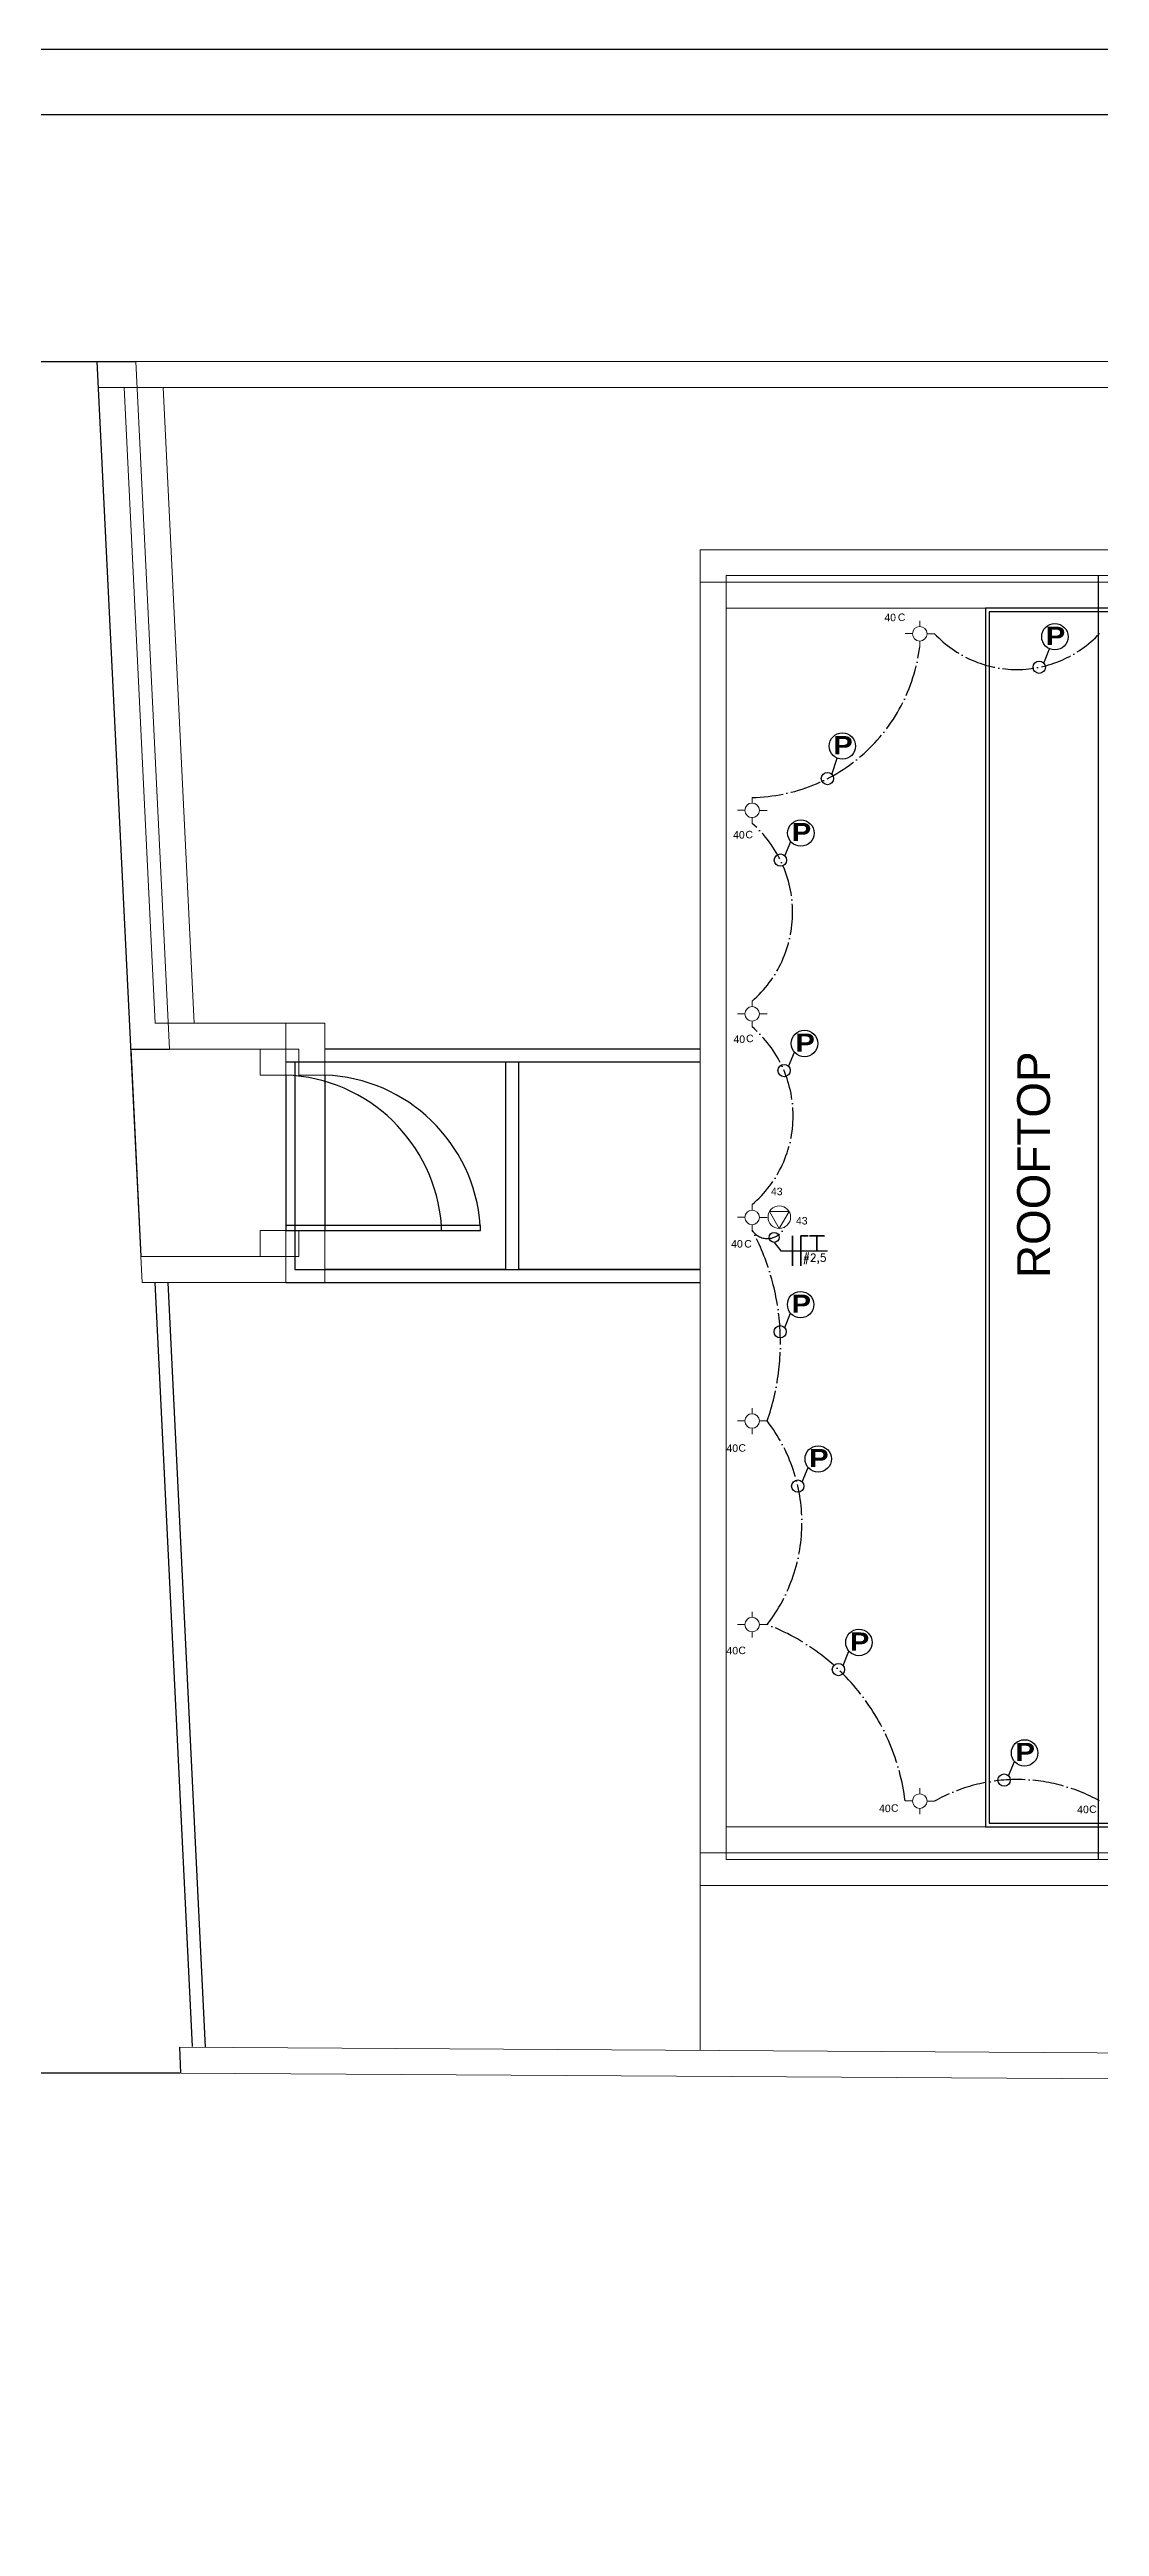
# Model space of a CAD drawing. Header units: millimetres. Extents: x 20625 to 81245, y 3427 to 18613.
# Drawn here: x 66020 to 66830, y 11499 to 13409 of the extents above; entities that cross this region are included whole.
import ezdxf
from ezdxf.enums import TextEntityAlignment as Align

# ---------------------------------------------------------------- set-up
doc = ezdxf.new("R2010")
doc.units = ezdxf.units.MM
doc.linetypes.add('ACAD_ISO04W100', pattern=[30, 24, -3, 0, -3])
for name, color, linetype, lineweight in [('01', 1, 'Continuous', 9), ('EJEL05130C', 130, 'Continuous', 30), ('EJEL0550C', 50, 'Continuous', 35), ('EJEL0580C', 80, 'Continuous', 9), ('EJEL25170TP', 10, 'ACAD_ISO04W100', 25), ('EJEL3040C', 40, 'Continuous', 9), ('EJELFORMATO', 170, 'Continuous', 25)]:
    doc.layers.add(name, color=color, linetype=linetype, lineweight=lineweight)
for name, color, linetype in [('1-MOBIL', 252, 'Continuous'), ('2-TXT-A', 7, 'Continuous'), ('ARQ-1-ESQUADRIAS-01', 1, 'Continuous'), ('ARQ-1-TRACEJADO', 20, 'Continuous'), ('ARQ-1-VISTA-01', 1, 'Continuous'), ('TOPOGRAFIA', 2, 'Continuous')]:
    doc.layers.add(name, color=color, linetype=linetype)
doc.styles.add('M_abG50', font='', dxfattribs={"width": 1.1, "height": 0.13})
doc.styles.add('ROMANSI', font='RomanS')
doc.styles.add('RSA', font='arial.ttf')
doc.styles.get('M_abG50').set_extended_font_data('Arial Black')

# ---------------------------------------------------------------- blocks, each defined once
blk = doc.blocks.new('ytfytf')
at = {"layer": 'EJEL0580C'}
for p, q in [((-134, 4), (-269, 4)), ((0, 236), (0, 134)), ((274, 0), (134, 0)), ((0, -134), (0, -240))]:
    blk.add_line(p, q, dxfattribs=at)
blk.add_circle((0, 0), 134, dxfattribs=at)
blk = doc.blocks.new('A$C10F97C74')
at = {"layer": 'EJEL0580C'}
for p, q in [((5.5, -9.6), (-5.5, 9.6)), ((-5.5, 9.6), (16.6, 9.6)), ((16.6, 9.6), (5.5, -9.6))]:
    blk.add_line(p, q, dxfattribs=at)
blk.add_circle((5.5, 3.2), 12.8, dxfattribs=at)

msp = doc.modelspace()

# ---------------------------------------------------------------- linework, layer by layer
at = {"layer": '01', "color": 252, "true_color": 0x939598}
msp.add_line((66522, 11866.1), (66522, 11993.3), dxfattribs=at)
at = {"layer": '1-MOBIL', "color": 252, "linetype": 'Continuous', "ltscale": 5, "true_color": 0x939598}
for p, q in [((64812.1, 13168.3), (66086.5, 13168.3)), ((66056.4, 13168.3), (66090.3, 12478.2)), ((66082.5, 12638.2), (66112.5, 12638.2)), ((66522, 12638.2), (66232.3, 12638.2)), ((66372, 12468.2), (66372, 12628.2)), ((66382, 12468.2), (66382, 12628.2)), ((66232.3, 12618.2), (66232.3, 12498.2)), ((66140.3, 11868.4), (66111.3, 12458.2)), ((66232.3, 12458.2), (66522, 12458.2))]:
    msp.add_line(p, q, dxfattribs=at)
for points in [[(66120.3, 11848.5), (64913.3, 11848.5), (64846.1, 12506.8), (64812.1, 13168.3)], [(66372, 12628.2), (66232.3, 12628.2)], [(66521.7, 12628.2), (66382, 12628.2)], [(66232.3, 12498.2), (66352.3, 12498.2), (66352.3, 12502.2), (66232.3, 12502.2)], [(66130.3, 11869), (66101.4, 12458.2)], [(66372, 12468.2), (66232.3, 12468.2)], [(66521.7, 12468.2), (66382, 12468.2)], [(66121.3, 11848.5), (66120.3, 11868.5)]]:
    msp.add_lwpolyline(points, dxfattribs=at)
msp.add_arc((66227.3, 12493), 125.3, 4.2282, 87.7138, dxfattribs=at)
at = {"layer": 'ARQ-1-ESQUADRIAS-01', "color": 252, "true_color": 0x939598}
for points in [[(67291.3, 12978.3), (66742, 12978.3), (66742, 12038.3), (67471.3, 12038.3)], [(67291.3, 12975.3), (66745, 12975.3), (66745, 12041.3), (67471.3, 12041.3)]]:
    msp.add_lwpolyline(points, dxfattribs=at)
at = {"layer": 'ARQ-1-TRACEJADO', "color": 252, "true_color": 0x939598}
msp.add_arc((66197.3, 12493), 125.3, 4.2282, 87.7138, dxfattribs=at)
at = {"layer": 'ARQ-1-VISTA-01', "color": 252, "true_color": 0x939598}
for p, q in [((66829, 13003.3), (66829, 12013.3)), ((66082.5, 12638.2), (66090.3, 12478.2)), ((66372, 12468.2), (66372, 12628.2)), ((66382, 12468.2), (66382, 12628.2)), ((66202.3, 12618.2), (66202.3, 12498.2)), ((66140.3, 11868.4), (66111.3, 12458.2)), ((66202.3, 12458.2), (66522, 12458.2))]:
    msp.add_line(p, q, dxfattribs=at)
for points in [[(66522, 12628.2), (66202.4, 12628.2)], [(66209.1, 12628.2), (66209.1, 12468.2), (66522, 12468.2)], [(66202.3, 12498.2), (66322.3, 12498.2), (66322.3, 12502.2), (66202.3, 12502.2)], [(66130.3, 11869), (66101.4, 12458.2)]]:
    msp.add_lwpolyline(points, dxfattribs=at)
at = {"layer": 'EJEL05130C'}
for p, q in [((66787, 12935.8), (66791.5, 12946.8)), ((66623.6, 12850), (66627.5, 12862.6, -836659.2)), ((66587.3, 12787.1), (66591.9, 12798.2)), ((66590.1, 12624.8), (66594.6, 12635.9)), ((66579, 12489.1), (66584.1, 12482.7)), ((66584.1, 12482.7), (66620.2, 12482.7)), ((66587.1, 12423.4), (66591.6, 12434.5)), ((66600.7, 12304.4), (66605.2, 12315.4)), ((66632.1, 12162.9), (66636.6, 12173.9)), ((66759.9, 12077.7), (66764.4, 12088.8))]:
    msp.add_line(p, q, dxfattribs=at)
at = {"layer": 'EJEL05130C', "ltscale": 0.001}
for centre in [(66795.6, 12956.2), (66631.6, 12871.9, -836659.2), (66599.6, 12804.8), (66602.4, 12642.5), (66599.4, 12441.1), (66613, 12322.1), (66644.4, 12180.6), (66772.2, 12095.4)]:
    msp.add_circle(centre, 10.2, dxfattribs=at)
at = {"layer": 'EJEL05130C'}
for centre, radius in [((66783.5, 12932.6), 4.74), ((66620.1, 12846.8), 4.74), ((66583.8, 12783.9), 4.74), ((66586.6, 12621.6), 4.74), ((66579, 12493), 3.86), ((66583.6, 12420.2), 4.74), ((66597.2, 12301.2), 4.74), ((66628.6, 12159.7), 4.74), ((66756.4, 12074.5), 4.74)]:
    msp.add_circle(centre, radius, dxfattribs=at)
at = {"layer": 'EJEL0550C', "ltscale": 0.015}
for p, q in [((66593.1, 12471.1), (66593.1, 12494.3)), ((66599.5, 12471.1), (66599.5, 12494.3)), ((66599.5, 12494.3), (66605.3, 12494.3)), ((66617.8, 12494.3), (66606.2, 12494.3)), ((66612, 12482.7), (66612, 12494.3))]:
    msp.add_line(p, q, dxfattribs=at)
at = {"layer": 'EJEL25170TP'}
for centre, radius, start, end in [((66766.3, 13017.8), 86.9, 223.0297, 317.1094), ((66559.6, 12964.9), 132.7, 271.0385, 352.8838), ((66502.3, 12743.7), 90.9, 311.0799, 48.9224), ((66503.4, 12586.8), 90.2, 310.5778, 49.4245), ((66573.8, 12506.3), 14.2, 213.9511, 337.8004), ((66400.4, 12411.8), 183.4, 340.7835, 28.1676), ((66472.1, 12272.9), 128.3, 322.2756, 37.7244), ((66512.7, 12037.1), 168.7, 7.2498, 68.857), ((66766.5, 11944.6), 130.3, 60.8591, 119.28)]:
    msp.add_arc(centre, radius, start, end, dxfattribs=at)
at = {"layer": 'EJELFORMATO', "color": 7, "elevation": 836659.2}
msp.add_lwpolyline([(64594.1, 9204), (70539.1, 9204), (70539.1, 13409), (64594.1, 13409)], close=True, dxfattribs=at)
at = {"layer": 'EJELFORMATO', "elevation": 836659.2}
msp.add_lwpolyline([(70489.1, 9254), (64719.1, 9254), (64719.1, 13359), (70489.1, 13359)], close=True, dxfattribs=at)
at = {"layer": 'TOPOGRAFIA', "color": 252, "lineweight": 15, "true_color": 0x939598}
for p, q in [((66057.4, 13148.3), (68963.5, 13148.3)), ((66107.5, 13148.3), (68963.5, 13148.3)), ((66522, 13023.3), (66522, 11993.3)), ((66522, 13023.3), (68311.3, 13023.3)), ((66522, 12998.3), (67291.3, 12998.3)), ((66522, 12998.3), (66522, 12018.3)), ((66542, 13003.3), (67291.3, 13003.3)), ((66542, 13003.3), (66542, 12013.3)), ((66542, 12978.3), (67291.3, 12978.3)), ((66542, 12978.3), (66542, 12038.3)), ((66202.3, 12658.2), (66101.5, 12658.2)), ((66232.3, 12658.2), (66131.5, 12658.2)), ((66202.3, 12618.2), (66202.3, 12658.2)), ((66232.3, 12618.2), (66232.3, 12658.2)), ((66182.3, 12638.2), (66082.5, 12638.2)), ((66212.3, 12638.2), (66112.5, 12638.2)), ((66182.3, 12618.2), (66182.3, 12638.2)), ((66212.3, 12618.2), (66212.3, 12638.2)), ((66182.3, 12618.2), (66202.3, 12618.2)), ((66212.3, 12618.2), (66232.3, 12618.2)), ((66182.3, 12478.2), (66182.3, 12498.2)), ((66182.3, 12498.2), (66202.3, 12498.2)), ((66202.3, 12458.2), (66202.3, 12498.2)), ((66212.3, 12478.2), (66212.3, 12498.2)), ((66212.3, 12498.2), (66232.3, 12498.2)), ((66232.3, 12458.2), (66232.3, 12498.2)), ((66212.3, 12478.2), (66090.3, 12478.2)), ((66182.3, 12478.2), (66090.3, 12478.2)), ((66232.3, 12458.2), (66091.3, 12458.2)), ((66202.3, 12458.2), (66091.3, 12458.2)), ((66542, 12038.3), (67471.3, 12038.3)), ((66522, 12018.3), (67471.3, 12018.3)), ((66542, 12013.3), (67291.3, 12013.3)), ((66522, 11993.3), (68311.3, 11993.3)), ((69031.4, 11850.8), (66120.3, 11868.5)), ((69031.4, 11850.8), (66120.3, 11868.5))]:
    msp.add_line(p, q, dxfattribs=at)
for points in [[(66056.4, 13168.3), (68982.5, 13168.3), (69052.5, 11830.7), (66121.3, 11848.5)], [(66082.5, 12638.2), (66056.4, 13168.3)], [(66112.5, 12638.2), (66086.5, 13168.3)], [(66086.5, 13168.3), (68982.5, 13168.3), (69052.5, 11830.7), (66121.3, 11848.5)], [(66101.5, 12658.2), (66077.4, 13148.3)], [(66131.5, 12658.2), (66107.5, 13148.3)], [(66091.3, 12458.2), (66090.3, 12478.2)], [(66091.3, 12458.2), (66090.3, 12478.2)], [(66121.3, 11848.5), (66120.3, 11868.5)]]:
    msp.add_lwpolyline(points, dxfattribs=at)

# ---------------------------------------------------------------- block references
at = {"layer": 'EJEL0580C', "xscale": 0.67988, "yscale": 0.67988, "zscale": 0.67988}
msp.add_blockref('A$C10F97C74', (66579.2, 12506.4, 6.7), dxfattribs=at)
at = {"layer": 'EJEL3040C', "xscale": 0.04189485884324842, "yscale": 0.04189485884324842, "zscale": 0.04189485884324842}
for p in [(66691.3, 12958.5), (66562, 12822.3), (66562, 12665.3), (66562, 12508.4), (66562, 12351.4), (66562, 12194.4), (66691.3, 12058.3)]:
    msp.add_blockref('ytfytf', p, dxfattribs=at)

# ---------------------------------------------------------------- texts
at = {"layer": '2-TXT-A', "color": 41, "true_color": 0xf4ee51, "insert": (66766.5, 12461.6), "char_height": 25.31, "width": 549.558, "attachment_point": 1, "rotation": 90, "style": 'RSA'}
msp.add_mtext('ROOFTOP', dxfattribs=at)
at = {"layer": 'EJEL05130C', "ltscale": 0.35, "char_height": 5.77, "width": 77.572, "attachment_point": 1, "style": 'RSA'}
for s, insert in [('40', (66664, 12973.9)), ('\\pxt0;C', (66674.4, 12974.1)), ('40', (66547.3, 12806.3)), ('\\pxt0;C', (66556.8, 12806.5)), ('40', (66547.6, 12648.7)), ('\\pxt0;C', (66557.3, 12649.3)), ('\\pxt0;43', (66576.5, 12531.3)), ('\\pxt0;43', (66595.8, 12508.7)), ('40', (66545.8, 12490.9)), ('\\pxt0;C', (66555.9, 12490.9)), ('40', (66542.2, 12333.3)), ('\\pxt0;C', (66551.4, 12333.5)), ('40', (66542.2, 12177.2)), ('\\pxt0;C', (66551.4, 12177.4)), ('40', (66659.9, 12055.5)), ('\\pxt0;C', (66669.1, 12055.8)), ('40', (66812.8, 12054.7)), ('\\pxt0;C', (66822, 12054.9))]:
    msp.add_mtext(s, dxfattribs=dict(at, insert=insert))
at = {"layer": 'EJEL3040C', "style": 'M_abG50'}
for p in [(66796.1, 12956.9), (66632.1, 12872.6, -836659.2), (66600.1, 12805.6), (66602.9, 12643.2), (66599.9, 12441.8), (66613.5, 12322.8), (66644.9, 12181.3), (66772.7, 12096.2)]:
    msp.add_text('P', height=14, dxfattribs=at).set_placement(p, align=Align.MIDDLE_CENTER)
at = {"layer": 'EJEL3040C', "ltscale": 0.1, "insert": (66601.2, 12480.3), "char_height": 5.94, "attachment_point": 1, "style": 'ROMANSI'}
msp.add_mtext_dynamic_manual_height_columns('#2,5', width=21.725, gutter_width=0.371, heights=[0], dxfattribs=at)

doc.saveas('drawing.dxf')
